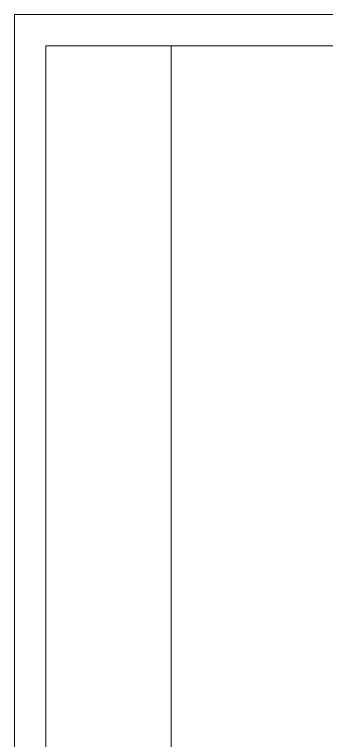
# Model space of a CAD drawing. Header units: millimetres. Extents: x 0 to 420, y 0 to 297.
# Drawn here: x 0 to 49.8, y 181.1 to 297 of the extents above; entities that cross this region are included whole.
import ezdxf

# ---------------------------------------------------------------- set-up
doc = ezdxf.new("R2010")
doc.units = ezdxf.units.MM
doc.layers.add('标注', color=7, linetype='Continuous', lineweight=9)

msp = doc.modelspace()

# ---------------------------------------------------------------- linework, layer by layer
at = {"layer": '标注'}
for p, q in [((0.00008801, 296.99990707), (0.00008801, -0.00009293)), ((420.00008801, 296.99990707), (0.00008801, 296.99990707)), ((415.00008801, 291.99990707), (5.00008801, 291.99990707)), ((5.00008801, 291.99990707), (5.00008801, 4.99990707)), ((25.00008801, 291.99990707), (25.00008801, 4.99990707))]:
    msp.add_line(p, q, dxfattribs=at)

doc.saveas('drawing.dxf')
